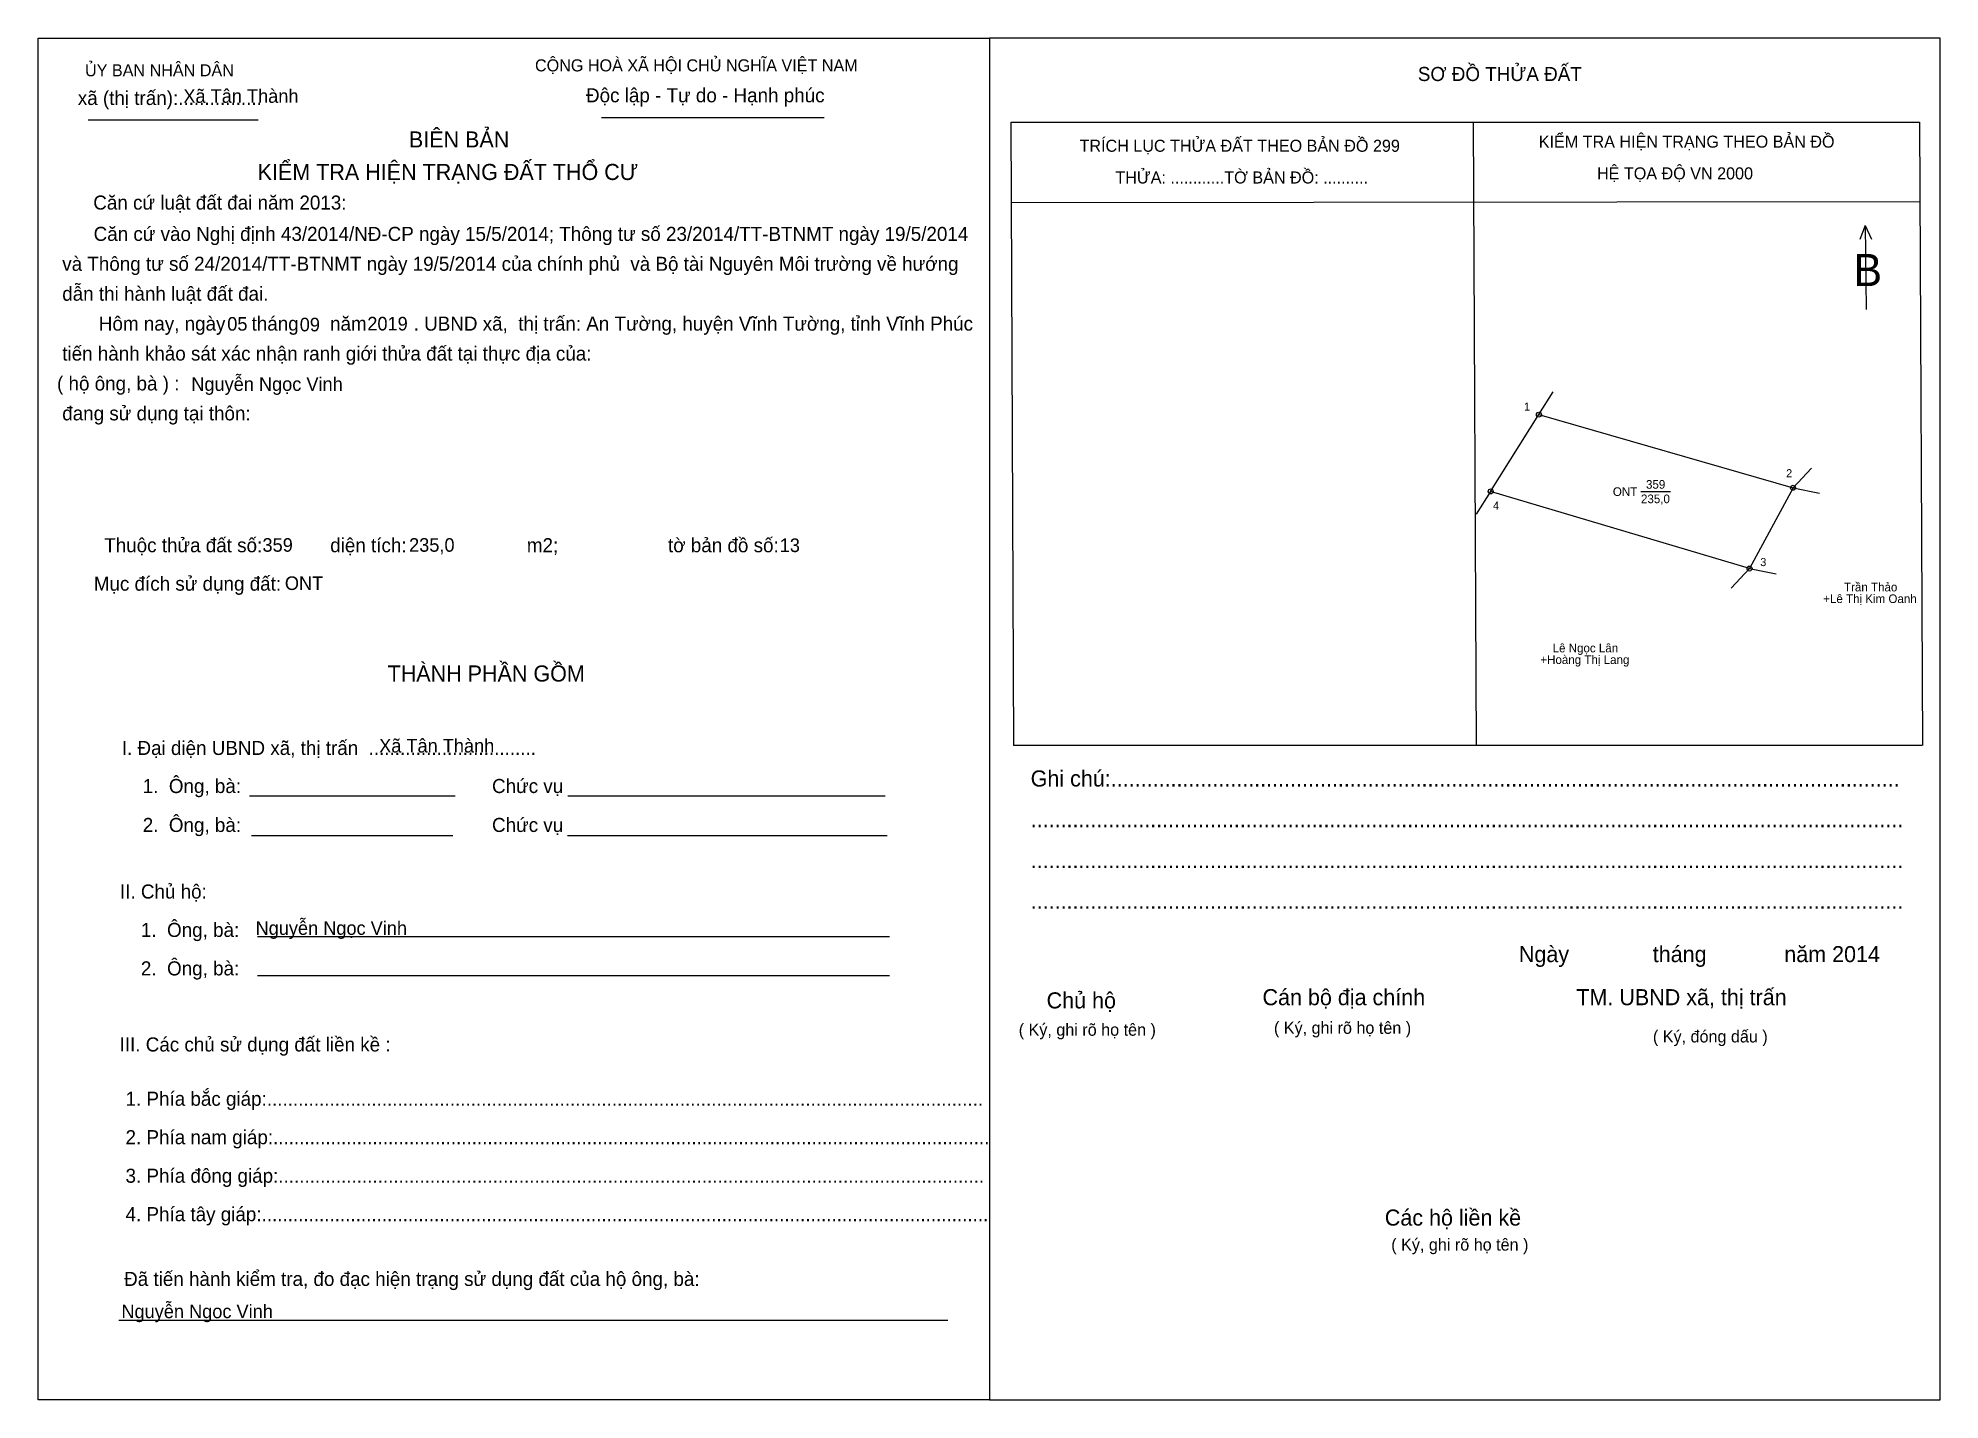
# Model space of a CAD drawing. Extents: x 540437 to 540626, y 1835147 to 1835283.
import ezdxf

# ---------------------------------------------------------------- set-up
doc = ezdxf.new("R2010")
doc.units = 0
for name, color, linetype in [('bbhtNoiDung', 7, 'Continuous'), ('bbhtTemplate', 7, 'Continuous'), ('CanhThua', 7, 'Continuous'), ('MocDinhThua', 7, 'Continuous'), ('NhanDiaChinhThua', 7, 'Continuous'), ('NhanTuCan', 7, 'Continuous'), ('RauThua', 7, 'Continuous'), ('SoHieuDinhThua', 7, 'Continuous')]:
    doc.layers.add(name, color=color, linetype=linetype)

msp = doc.modelspace()

# ---------------------------------------------------------------- linework, layer by layer
at = {"layer": 'bbhtTemplate'}
for p, q in [((540441.73, 1835274.63), (540458.65, 1835274.63)), ((540492.83, 1835274.86), (540515.02, 1835274.86)), ((540579.64, 1835274.41), (540579.96, 1835212.31)), ((540533.64, 1835266.42), (540624.11, 1835266.51)), ((540618.69, 1835264.12), (540618.15, 1835262.73)), ((540618.69, 1835264.12), (540619.33, 1835262.77)), ((540618.69, 1835264.12), (540618.78, 1835255.74)), ((540457.79, 1835207.3), (540478.26, 1835207.3)), ((540489.49, 1835207.3), (540521.1, 1835207.3)), ((540457.97, 1835203.33), (540478.04, 1835203.33)), ((540489.45, 1835203.33), (540521.28, 1835203.33)), ((540458.6, 1835193.28), (540521.51, 1835193.28)), ((540458.6, 1835189.4), (540521.51, 1835189.4)), ((540444.76, 1835155.04), (540527.33, 1835155.04))]:
    msp.add_line(p, q, dxfattribs=at)
for points in [[(540436.73, 1835147.1), (540436.73, 1835282.79), (540531.48, 1835282.79), (540531.48, 1835147.1)], [(540626.14, 1835147.1), (540626.14, 1835282.79), (540531.48, 1835282.79), (540531.48, 1835147.1)]]:
    msp.add_lwpolyline(points, close=True, dxfattribs=at)
for points in [[(540533.91, 1835212.31), (540533.64, 1835274.41), (540624.11, 1835274.41), (540624.38, 1835212.31)], [(540624.33, 1835212.31), (540533.87, 1835212.31)]]:
    msp.add_lwpolyline(points, dxfattribs=at)
at = {"layer": 'CanhThua'}
for p, q in [((540581.39, 1835237.62), (540586.2, 1835245.27)), ((540586.2, 1835245.27), (540611.5, 1835237.98)), ((540611.5, 1835237.98), (540607.17, 1835229.94)), ((540607.17, 1835229.94), (540581.39, 1835237.62))]:
    msp.add_line(p, q, dxfattribs=at)
at = {"layer": 'MocDinhThua'}
for centre in [(540586.2, 1835245.27), (540581.39, 1835237.62), (540611.5, 1835237.98), (540607.17, 1835229.94)]:
    msp.add_circle(centre, 0.25, dxfattribs=at)
at = {"layer": 'NhanDiaChinhThua'}
msp.add_line((540596.36, 1835237.6), (540599.31, 1835237.6), dxfattribs=at)
at = {"layer": 'RauThua'}
for p, q in [((540586.2, 1835245.27), (540587.63, 1835247.55)), ((540611.5, 1835237.98), (540613.34, 1835239.95)), ((540611.5, 1835237.98), (540614.13, 1835237.45)), ((540581.39, 1835237.62), (540579.96, 1835235.34)), ((540607.17, 1835229.94), (540605.34, 1835227.97)), ((540607.17, 1835229.94), (540609.81, 1835229.42))]:
    msp.add_line(p, q, dxfattribs=at)

# ---------------------------------------------------------------- texts
at = {"layer": 'bbhtNoiDung'}
for s, height, p in [('Xã Tân Thành', 1.3529, (540451.2, 1835276.34)), ('05', 1.353, (540455.57, 1835253.64)), ('09', 1.353, (540462.79, 1835253.57)), ('2019', 1.353, (540469.52, 1835253.66)), ('Nguyễn Ngọc Vinh', 1.3529, (540451.99, 1835247.64)), ('359', 1.353, (540459.08, 1835231.61)), ('235,0', 1.353, (540473.68, 1835231.61)), ('13', 1.353, (540510.59, 1835231.58)), ('ONT', 1.353, (540461.31, 1835227.8)), ('Xã Tân Thành', 1.3529, (540470.7, 1835211.61)), ('Nguyễn Ngọc Vinh', 1.3529, (540458.39, 1835193.44)), ('Nguyễn Ngọc Vinh', 1.3529, (540445.03, 1835155.25))]:
    msp.add_text(s, height=height, dxfattribs=at).set_placement(p)
at = {"layer": 'bbhtTemplate'}
for s, height, p in [('ỦY BAN NHÂN DÂN', 1.2014, (540441.41, 1835278.98)), ('CỘNG HOÀ XÃ HỘI CHỦ NGHĨA VIỆT NAM', 1.2014, (540486.22, 1835279.47)), ('SƠ ĐỒ THỬA ĐẤT', 1.4015, (540574.14, 1835278.51)), ('xã (thị trấn):................', 1.4015, (540440.69, 1835276.12)), ('Độc lập - Tự do - Hạnh phúc', 1.4015, (540491.3, 1835276.39)), ('BIÊN BẢN', 1.602, (540473.66, 1835271.89)), ('TRÍCH LỤC THỬA ĐẤT THEO BẢN ĐỒ 299', 1.2014, (540540.45, 1835271.46)), ('KIỂM TRA HIỆN TRẠNG THEO BẢN ĐỒ', 1.2014, (540586.18, 1835271.87)), ('KIỂM TRA HIỆN TRẠNG ĐẤT THỔ CƯ', 1.6019, (540458.6, 1835268.65)), ('             HỆ TỌA ĐỘ VN 2000', 1.2014, (540586.18, 1835268.71)), ('        THỬA: ............TỜ BẢN ĐỒ: ..........', 1.2014, (540540.45, 1835268.3)), ('Căn cứ luật đất đai năm 2013:', 1.4015, (540442.23, 1835265.7)), ('       Căn cứ vào Nghị định 43/2014/NĐ-CP ngày 15/5/2014; Thông tư số 23/2014/TT-BTNMT ngày 19/5/2014', 1.40153, (540438.62, 1835262.58)), (' và Thông tư số 24/2014/TT-BTNMT ngày 19/5/2014 của chính phủ  và Bộ tài Nguyên Môi trường về hướng', 1.4015, (540438.62, 1835259.6)), ('B', 3.2, (540617.52, 1835258.08)), (' dẫn thi hành luật đất đai.', 1.4015, (540438.62, 1835256.62)), ('        Hôm nay, ngày     tháng      năm         . UBND xã,  thị trấn: An Tường, huyện Vĩnh Tường, tỉnh Vĩnh Phúc', 1.40153, (540438.62, 1835253.64)), (' tiến hành khảo sát xác nhận ranh giới thửa đất tại thực địa của:', 1.4015, (540438.62, 1835250.66)), ('( hộ ông, bà ) :', 1.4015, (540438.62, 1835247.68)), (' đang sử dụng tại thôn:', 1.4015, (540438.62, 1835244.7)), ('  Thuộc thửa đất số:             diện tích:                       m2;                     tờ bản đồ số:', 1.40153, (540442.28, 1835231.56)), ('Mục đích sử dụng đất:', 1.4015, (540442.28, 1835227.73)), ('THÀNH PHẦN GỒM', 1.6019, (540471.54, 1835218.68)), ('I. Đại diện UBND xã, thị trấn  ................................', 1.4015, (540445.07, 1835211.36)), ('Ghi chú:....................................................................................................................................', 1.60192, (540535.58, 1835208.22)), ('    1.  Ông, bà:                                                Chức vụ', 1.4015, (540445.07, 1835207.57)), ('    2.  Ông, bà:                                                Chức vụ', 1.4015, (540445.07, 1835203.69)), ('..................................................................................................................................................', 1.60192, (540535.58, 1835204.16)), ('..................................................................................................................................................', 1.60192, (540535.58, 1835200.1)), ('II. Chủ hộ:', 1.4015, (540444.89, 1835197.06)), ('..................................................................................................................................................', 1.60192, (540535.58, 1835196.04)), ('    1.  Ông, bà:', 1.4015, (540444.89, 1835193.23)), ('Ngày              tháng             năm 2014', 1.6019, (540584.2, 1835190.72)), ('    2.  Ông, bà:', 1.4015, (540444.89, 1835189.4)), ('Chủ hộ', 1.602, (540537.17, 1835186.11)), ('Cán bộ địa chính', 1.6019, (540558.67, 1835186.43)), ('TM. UBND xã, thị trấn', 1.6019, (540589.92, 1835186.43)), ('( Ký, ghi rõ họ tên )', 1.2014, (540559.81, 1835183.58)), ('III. Các chủ sử dụng đất liền kề :', 1.4015, (540444.85, 1835181.82)), ('( Ký, ghi rõ họ tên )', 1.2014, (540534.39, 1835183.39)), ('( Ký, đóng dấu )', 1.2014, (540597.55, 1835182.72)), ('    1. Phía bắc giáp:.........................................................................................................................................', 1.40153, (540443.36, 1835176.41)), ('    2. Phía nam giáp:.........................................................................................................................................', 1.40153, (540443.36, 1835172.58)), ('    3. Phía đông giáp:.......................................................................................................................................', 1.40153, (540443.36, 1835168.74)), ('    4. Phía tây giáp:...........................................................................................................................................', 1.40153, (540443.36, 1835164.91)), ('Các hộ liền kề', 1.6019, (540570.85, 1835164.47)), ('( Ký, ghi rõ họ tên )', 1.2014, (540571.49, 1835161.98)), ('    Đã tiến hành kiểm tra, đo đạc hiện trạng sử dụng đất của hộ ông, bà:', 1.4015, (540443.22, 1835158.46))]:
    msp.add_text(s, height=height, dxfattribs=at).set_placement(p)
at = {"layer": 'NhanDiaChinhThua'}
for s, p in [('ONT', (540593.56, 1835237.17)), ('359', (540596.86, 1835237.89)), ('235,0', (540596.36, 1835236.45))]:
    msp.add_text(s, height=0.861, dxfattribs=at).set_placement(p)
at = {"layer": 'NhanTuCan'}
for s, height, p in [('Trần Thảo', 0.861, (540616.58, 1835227.66)), ('+Lê Thị Kim Oanh', 0.8609, (540614.51, 1835226.5)), ('+Hoàng Thị Lang', 0.8609, (540586.34, 1835220.43)), ('Lê Ngọc Lân', 0.8609, (540587.56, 1835221.59))]:
    msp.add_text(s, height=height, dxfattribs=at).set_placement(p)
at = {"layer": 'SoHieuDinhThua'}
for s, p in [('1', (540584.72, 1835245.67)), ('2', (540610.82, 1835239.03)), ('4', (540581.63, 1835235.81)), ('3', (540608.24, 1835230.18))]:
    msp.add_text(s, height=0.807, dxfattribs=at).set_placement(p)

doc.saveas('drawing.dxf')
